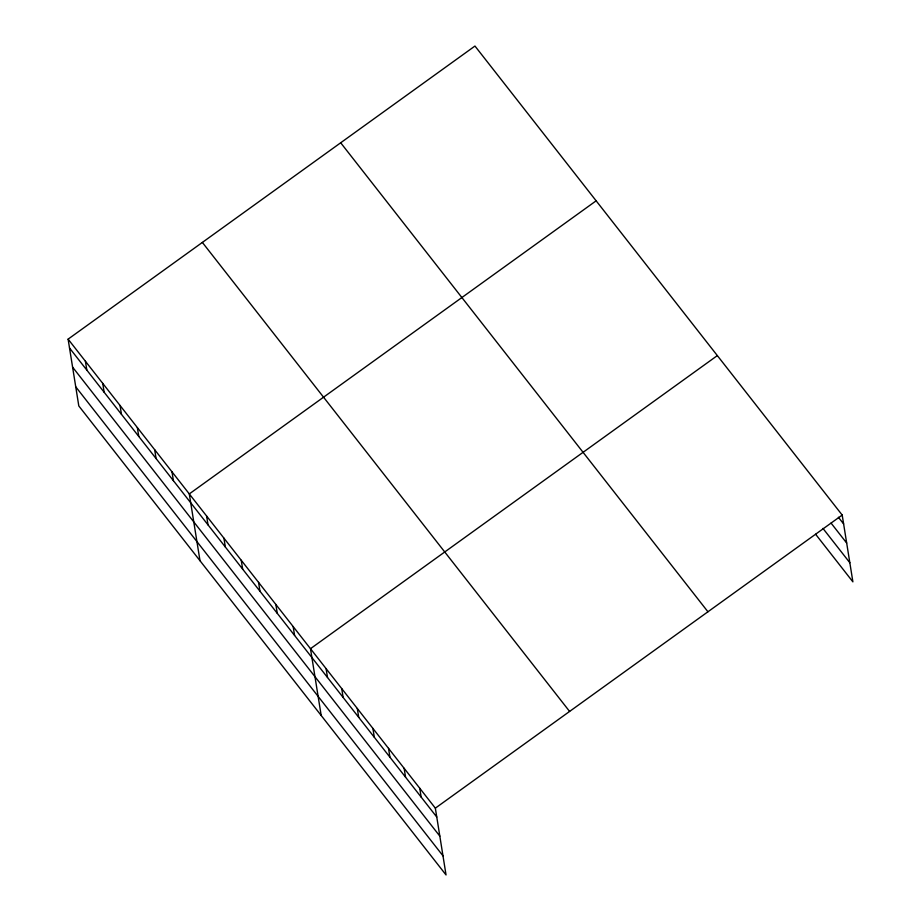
<?xml version="1.0" encoding="UTF-8"?>
<svg xmlns="http://www.w3.org/2000/svg" width="921" height="921" viewBox="0 0 921 921"><rect width="100%" height="100%" fill="white"/><g stroke="black" fill="none" stroke-linecap="round" stroke-linejoin="round"><path stroke-width="1.38" d="M68.108 339.147L435.345 808.154L446.04 874.95L78.803 405.942L68.108 339.147L474.96 46.05L842.197 515.058L852.892 581.853L815.615 534.238M596.14 200.824L189.289 493.921L199.995 560.716M717.332 355.598L310.481 648.695L321.187 715.49M435.345 808.154L842.197 515.058M838.409 517.268L843.613 523.911M831.076 523.105L846.675 543.033M822.948 528.401L849.83 562.731M340.689 142.778L707.938 611.774M202.367 242.43L569.604 711.438M69.524 348.011L436.761 817.019M72.586 367.134L439.824 836.13M75.741 386.832L442.978 855.828M419.734 788.226L421.162 797.079M404.135 768.287L405.551 777.151M388.524 748.359L389.94 757.212M372.913 728.43L374.329 737.284M357.313 708.491L358.73 717.355M341.703 688.563L343.119 697.416M326.092 668.623L327.508 677.488M293.166 626.579L294.593 635.444M275.863 604.475L277.279 613.328M258.548 582.36L259.964 591.224M241.233 560.256L242.649 569.109M223.918 538.14L225.334 547.005M206.603 516.036L208.031 524.889M171.985 471.817L173.401 480.67M154.67 449.701L156.086 458.566M137.356 427.597L138.772 436.45M120.041 405.482L121.457 414.335M102.726 383.366L104.154 392.231M85.411 361.262L86.839 370.115"/></g></svg>
